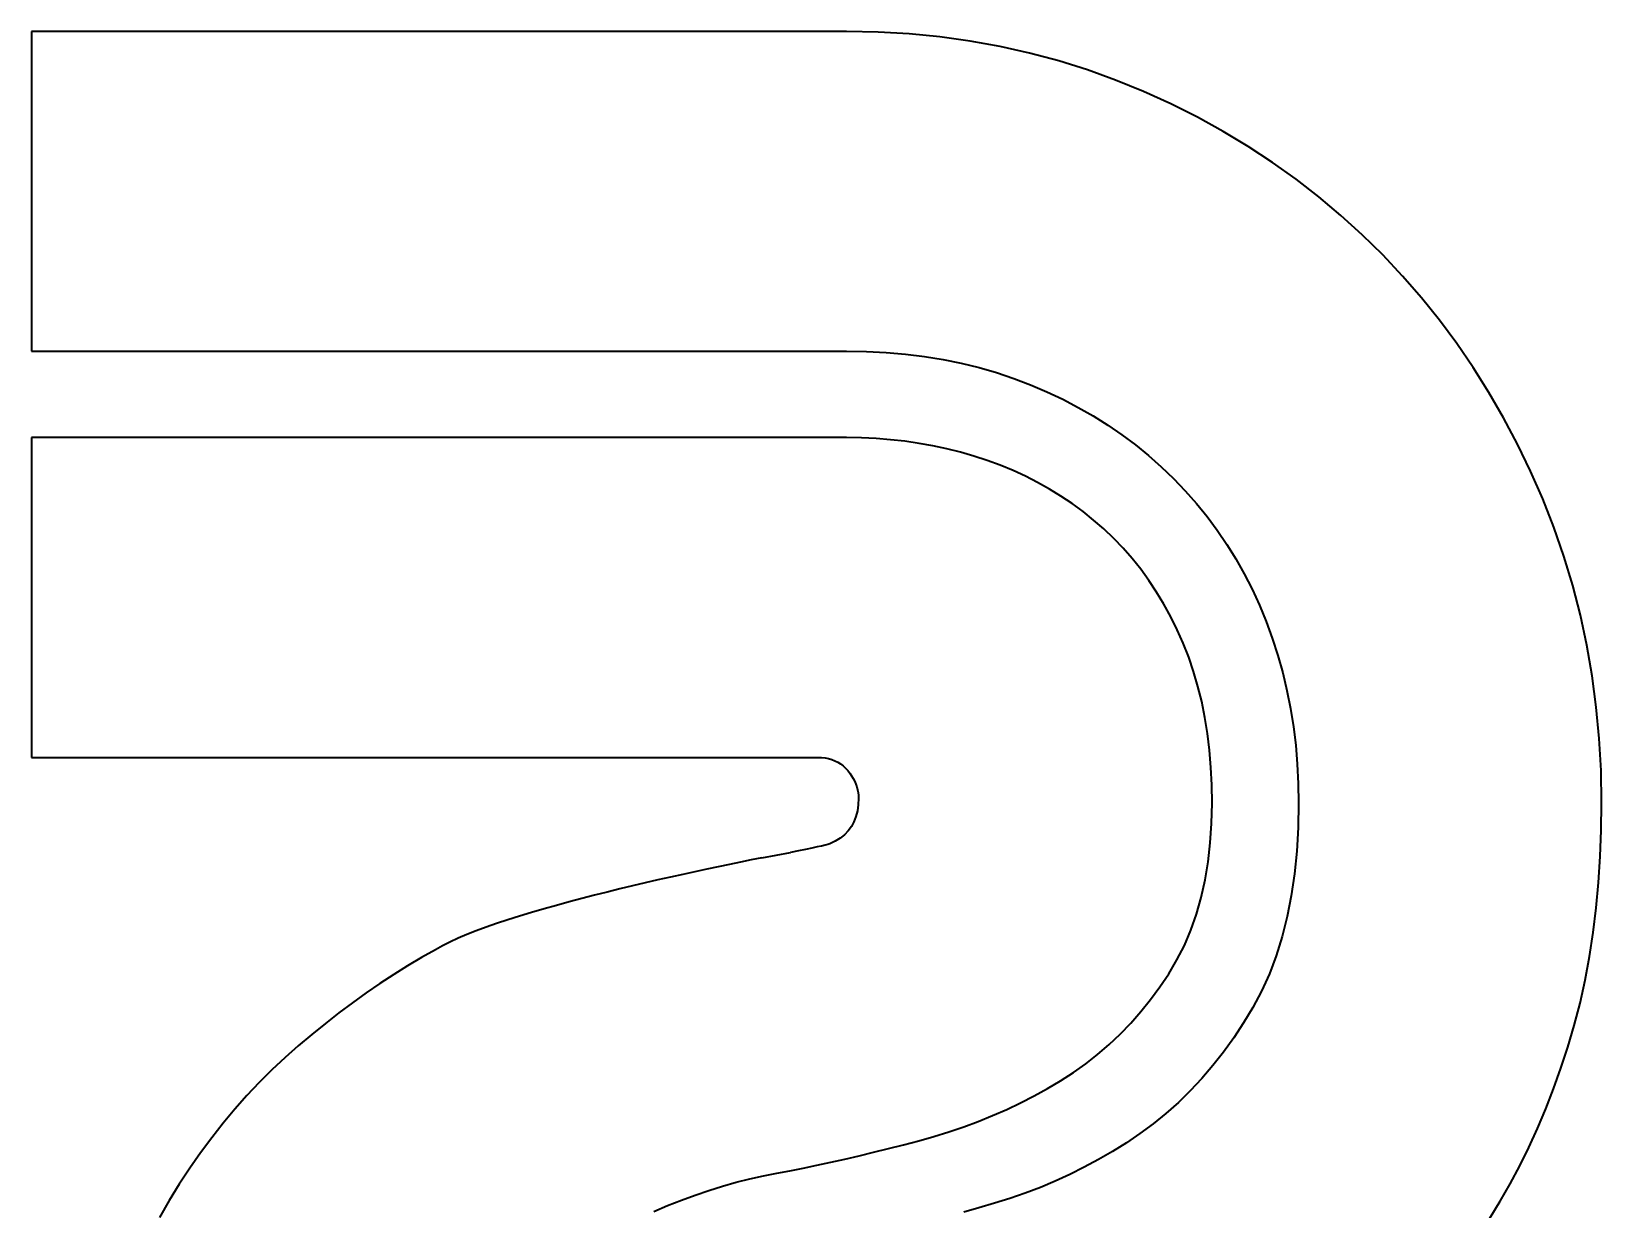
# Model space of a CAD drawing. Extents: x -138 to 979, y -42 to 1231.
# Drawn here: x -18.7 to 45.4, y 199.1 to 247.2 of the extents above; entities that cross this region are included whole.
import ezdxf

# ---------------------------------------------------------------- set-up
doc = ezdxf.new("R2010")
doc.units = 0

msp = doc.modelspace()

# ---------------------------------------------------------------- linework, layer by layer
at = {"color": 7, "lineweight": 35, "ltscale": 0.326157}
msp.add_line((-18.699, 247.165), (-18.699, 234.119), dxfattribs=at)
at = {"color": 7, "lineweight": 35}
for p, q in [((14.555, 247.165), (-18.699, 247.165)), ((-18.699, 234.119), (14.555, 234.119)), ((14.555, 230.587), (-18.699, 230.587)), ((-18.699, 217.541), (13.377, 217.541))]:
    msp.add_line(p, q, dxfattribs=at)
at = {"color": 7, "lineweight": 35, "ltscale": 0.032168}
msp.add_line((15.841, 247.14), (14.555, 247.165), dxfattribs=at)
at = {"color": 7, "lineweight": 35, "ltscale": 0.031798}
msp.add_line((17.111, 247.067), (15.841, 247.14), dxfattribs=at)
at = {"color": 7, "lineweight": 35, "ltscale": 0.031478}
msp.add_line((18.364, 246.944), (17.111, 247.067), dxfattribs=at)
at = {"color": 7, "lineweight": 35, "ltscale": 0.031208}
msp.add_line((19.6, 246.772), (18.364, 246.944), dxfattribs=at)
at = {"color": 7, "lineweight": 35, "ltscale": 0.030989}
msp.add_line((20.82, 246.552), (19.6, 246.772), dxfattribs=at)
at = {"color": 7, "lineweight": 35, "ltscale": 0.030824}
msp.add_line((22.023, 246.282), (20.82, 246.552), dxfattribs=at)
at = {"color": 7, "lineweight": 35, "ltscale": 0.030712}
msp.add_line((23.21, 245.963), (22.023, 246.282), dxfattribs=at)
at = {"color": 7, "lineweight": 35, "ltscale": 0.030655}
msp.add_line((24.379, 245.595), (23.21, 245.963), dxfattribs=at)
at = {"color": 7, "lineweight": 35, "ltscale": 0.030653}
msp.add_line((25.532, 245.178), (24.379, 245.595), dxfattribs=at)
at = {"color": 7, "lineweight": 35, "ltscale": 0.030705}
msp.add_line((26.669, 244.712), (25.532, 245.178), dxfattribs=at)
at = {"color": 7, "lineweight": 35, "ltscale": 0.030584}
msp.add_line((27.782, 244.204), (26.669, 244.712), dxfattribs=at)
at = {"color": 7, "lineweight": 35, "ltscale": 0.03028}
msp.add_line((28.864, 243.661), (27.782, 244.204), dxfattribs=at)
at = {"color": 7, "lineweight": 35, "ltscale": 0.030018}
msp.add_line((29.916, 243.082), (28.864, 243.661), dxfattribs=at)
at = {"color": 7, "lineweight": 35, "ltscale": 0.0298}
msp.add_line((30.938, 242.468), (29.916, 243.082), dxfattribs=at)
at = {"color": 7, "lineweight": 35, "ltscale": 0.029624}
msp.add_line((31.929, 241.819), (30.938, 242.468), dxfattribs=at)
at = {"color": 7, "lineweight": 35, "ltscale": 0.029495}
msp.add_line((32.89, 241.134), (31.929, 241.819), dxfattribs=at)
at = {"color": 7, "lineweight": 35, "ltscale": 0.029412}
msp.add_line((33.82, 240.414), (32.89, 241.134), dxfattribs=at)
at = {"color": 7, "lineweight": 35, "ltscale": 0.029373}
msp.add_line((34.72, 239.659), (33.82, 240.414), dxfattribs=at)
at = {"color": 7, "lineweight": 35, "ltscale": 0.029381}
msp.add_line((35.59, 238.868), (34.72, 239.659), dxfattribs=at)
at = {"color": 7, "lineweight": 35, "ltscale": 0.029435}
msp.add_line((36.429, 238.042), (35.59, 238.868), dxfattribs=at)
at = {"color": 7, "lineweight": 35, "ltscale": 0.029459}
msp.add_line((37.236, 237.183), (36.429, 238.042), dxfattribs=at)
at = {"color": 7, "lineweight": 35, "ltscale": 0.029446}
msp.add_line((38.008, 236.294), (37.236, 237.183), dxfattribs=at)
at = {"color": 7, "lineweight": 35, "ltscale": 0.02948}
msp.add_line((38.746, 235.375), (38.008, 236.294), dxfattribs=at)
at = {"color": 7, "lineweight": 35, "ltscale": 0.029558}
msp.add_line((39.45, 234.425), (38.746, 235.375), dxfattribs=at)
at = {"color": 7, "lineweight": 35, "ltscale": 0.020418}
msp.add_line((14.555, 234.119), (15.371, 234.105), dxfattribs=at)
at = {"color": 7, "lineweight": 35, "ltscale": 0.020074}
msp.add_line((15.371, 234.105), (16.173, 234.064), dxfattribs=at)
at = {"color": 7, "lineweight": 35, "ltscale": 0.019754}
msp.add_line((16.173, 234.064), (16.96, 233.995), dxfattribs=at)
at = {"color": 7, "lineweight": 35, "ltscale": 0.019461}
msp.add_line((16.96, 233.995), (17.733, 233.899), dxfattribs=at)
at = {"color": 7, "lineweight": 35, "ltscale": 0.019194}
msp.add_line((17.733, 233.899), (18.49, 233.775), dxfattribs=at)
at = {"color": 7, "lineweight": 35, "ltscale": 0.029681}
msp.add_line((40.12, 233.444), (39.45, 234.425), dxfattribs=at)
at = {"color": 7, "lineweight": 35, "ltscale": 0.018956}
msp.add_line((18.49, 233.775), (19.233, 233.624), dxfattribs=at)
at = {"color": 7, "lineweight": 35, "ltscale": 0.018747}
msp.add_line((19.233, 233.624), (19.962, 233.446), dxfattribs=at)
at = {"color": 7, "lineweight": 35, "ltscale": 0.018569}
msp.add_line((19.962, 233.446), (20.675, 233.24), dxfattribs=at)
at = {"color": 7, "lineweight": 35, "ltscale": 0.018422}
msp.add_line((20.675, 233.24), (21.374, 233.006), dxfattribs=at)
at = {"color": 7, "lineweight": 35, "ltscale": 0.029845}
msp.add_line((40.755, 232.433), (40.12, 233.444), dxfattribs=at)
at = {"color": 7, "lineweight": 35, "ltscale": 0.018306}
msp.add_line((21.374, 233.006), (22.059, 232.745), dxfattribs=at)
at = {"color": 7, "lineweight": 35, "ltscale": 0.01815}
msp.add_line((22.059, 232.745), (22.726, 232.46), dxfattribs=at)
at = {"color": 7, "lineweight": 35, "ltscale": 0.017946}
msp.add_line((22.726, 232.46), (23.375, 232.153), dxfattribs=at)
at = {"color": 7, "lineweight": 35, "ltscale": 0.017769}
msp.add_line((23.375, 232.153), (24.005, 231.824), dxfattribs=at)
at = {"color": 7, "lineweight": 35, "ltscale": 0.030054}
msp.add_line((41.356, 231.392), (40.755, 232.433), dxfattribs=at)
at = {"color": 7, "lineweight": 35, "ltscale": 0.01762}
msp.add_line((24.005, 231.824), (24.617, 231.474), dxfattribs=at)
at = {"color": 7, "lineweight": 35, "ltscale": 0.017497}
msp.add_line((24.617, 231.474), (25.21, 231.102), dxfattribs=at)
at = {"color": 7, "lineweight": 35, "ltscale": 0.030304}
msp.add_line((41.922, 230.32), (41.356, 231.392), dxfattribs=at)
at = {"color": 7, "lineweight": 35, "ltscale": 0.017402}
msp.add_line((25.21, 231.102), (25.784, 230.709), dxfattribs=at)
at = {"color": 7, "lineweight": 35, "ltscale": 0.017339}
msp.add_line((25.784, 230.709), (26.34, 230.294), dxfattribs=at)
at = {"color": 7, "lineweight": 35, "ltscale": 0.326155}
msp.add_line((-18.699, 230.587), (-18.699, 217.541), dxfattribs=at)
at = {"color": 7, "lineweight": 35, "ltscale": 0.01512}
msp.add_line((15.159, 230.578), (14.555, 230.587), dxfattribs=at)
at = {"color": 7, "lineweight": 35, "ltscale": 0.014963}
msp.add_line((15.757, 230.55), (15.159, 230.578), dxfattribs=at)
at = {"color": 7, "lineweight": 35, "ltscale": 0.014821}
msp.add_line((16.348, 230.503), (15.757, 230.55), dxfattribs=at)
at = {"color": 7, "lineweight": 35, "ltscale": 0.014694}
msp.add_line((16.932, 230.438), (16.348, 230.503), dxfattribs=at)
at = {"color": 7, "lineweight": 35, "ltscale": 0.014583}
msp.add_line((17.51, 230.354), (16.932, 230.438), dxfattribs=at)
at = {"color": 7, "lineweight": 35, "ltscale": 0.014488}
msp.add_line((18.08, 230.252), (17.51, 230.354), dxfattribs=at)
at = {"color": 7, "lineweight": 35, "ltscale": 0.01441}
msp.add_line((18.643, 230.131), (18.08, 230.252), dxfattribs=at)
at = {"color": 7, "lineweight": 35, "ltscale": 0.014349}
msp.add_line((19.2, 229.991), (18.643, 230.131), dxfattribs=at)
at = {"color": 7, "lineweight": 35, "ltscale": 0.014304}
msp.add_line((19.75, 229.832), (19.2, 229.991), dxfattribs=at)
at = {"color": 7, "lineweight": 35, "ltscale": 0.017301}
msp.add_line((26.34, 230.294), (26.877, 229.857), dxfattribs=at)
at = {"color": 7, "lineweight": 35, "ltscale": 0.030595}
msp.add_line((42.454, 229.218), (41.922, 230.32), dxfattribs=at)
at = {"color": 7, "lineweight": 35, "ltscale": 0.014277}
msp.add_line((20.293, 229.655), (19.75, 229.832), dxfattribs=at)
at = {"color": 7, "lineweight": 35, "ltscale": 0.014198}
msp.add_line((20.826, 229.46), (20.293, 229.655), dxfattribs=at)
at = {"color": 7, "lineweight": 35, "ltscale": 0.01407}
msp.add_line((21.346, 229.245), (20.826, 229.46), dxfattribs=at)
at = {"color": 7, "lineweight": 35, "ltscale": 0.017296}
msp.add_line((26.877, 229.857), (27.395, 229.399), dxfattribs=at)
at = {"color": 7, "lineweight": 35, "ltscale": 0.017318}
msp.add_line((27.395, 229.399), (27.895, 228.92), dxfattribs=at)
at = {"color": 7, "lineweight": 35, "ltscale": 0.013963}
msp.add_line((21.854, 229.012), (21.346, 229.245), dxfattribs=at)
at = {"color": 7, "lineweight": 35, "ltscale": 0.013879}
msp.add_line((22.349, 228.761), (21.854, 229.012), dxfattribs=at)
at = {"color": 7, "lineweight": 35, "ltscale": 0.013818}
msp.add_line((22.831, 228.491), (22.349, 228.761), dxfattribs=at)
at = {"color": 7, "lineweight": 35, "ltscale": 0.017309}
msp.add_line((27.895, 228.92), (28.374, 228.42), dxfattribs=at)
at = {"color": 7, "lineweight": 35, "ltscale": 0.030926}
msp.add_line((42.952, 228.086), (42.454, 229.218), dxfattribs=at)
at = {"color": 7, "lineweight": 35, "ltscale": 0.013778}
msp.add_line((23.3, 228.202), (22.831, 228.491), dxfattribs=at)
at = {"color": 7, "lineweight": 35, "ltscale": 0.013763}
msp.add_line((23.757, 227.894), (23.3, 228.202), dxfattribs=at)
at = {"color": 7, "lineweight": 35, "ltscale": 0.017271}
msp.add_line((28.374, 228.42), (28.831, 227.901), dxfattribs=at)
at = {"color": 7, "lineweight": 35, "ltscale": 0.031097}
msp.add_line((43.409, 226.929), (42.952, 228.086), dxfattribs=at)
at = {"color": 7, "lineweight": 35, "ltscale": 0.01377}
msp.add_line((24.201, 227.568), (23.757, 227.894), dxfattribs=at)
at = {"color": 7, "lineweight": 35, "ltscale": 0.013801}
msp.add_line((24.632, 227.223), (24.201, 227.568), dxfattribs=at)
at = {"color": 7, "lineweight": 35, "ltscale": 0.017263}
msp.add_line((28.831, 227.901), (29.265, 227.364), dxfattribs=at)
at = {"color": 7, "lineweight": 35, "ltscale": 0.013854}
msp.add_line((25.05, 226.86), (24.632, 227.223), dxfattribs=at)
at = {"color": 7, "lineweight": 35, "ltscale": 0.013886}
msp.add_line((25.453, 226.478), (25.05, 226.86), dxfattribs=at)
at = {"color": 7, "lineweight": 35, "ltscale": 0.017286}
msp.add_line((29.265, 227.364), (29.676, 226.809), dxfattribs=at)
at = {"color": 7, "lineweight": 35, "ltscale": 0.017341}
msp.add_line((29.676, 226.809), (30.065, 226.234), dxfattribs=at)
at = {"color": 7, "lineweight": 35, "ltscale": 0.031114}
msp.add_line((43.817, 225.753), (43.409, 226.929), dxfattribs=at)
at = {"color": 7, "lineweight": 35, "ltscale": 0.013901}
msp.add_line((25.839, 226.077), (25.453, 226.478), dxfattribs=at)
at = {"color": 7, "lineweight": 35, "ltscale": 0.017425}
msp.add_line((30.065, 226.234), (30.432, 225.641), dxfattribs=at)
at = {"color": 7, "lineweight": 35, "ltscale": 0.013946}
msp.add_line((26.207, 225.658), (25.839, 226.077), dxfattribs=at)
at = {"color": 7, "lineweight": 35, "ltscale": 0.014019}
msp.add_line((26.557, 225.22), (26.207, 225.658), dxfattribs=at)
at = {"color": 7, "lineweight": 35, "ltscale": 0.017541}
msp.add_line((30.432, 225.641), (30.775, 225.03), dxfattribs=at)
at = {"color": 7, "lineweight": 35, "ltscale": 0.031187}
msp.add_line((44.178, 224.559), (43.817, 225.753), dxfattribs=at)
at = {"color": 7, "lineweight": 35, "ltscale": 0.014121}
msp.add_line((26.89, 224.763), (26.557, 225.22), dxfattribs=at)
at = {"color": 7, "lineweight": 35, "ltscale": 0.017684}
msp.add_line((30.775, 225.03), (31.097, 224.4), dxfattribs=at)
at = {"color": 7, "lineweight": 35, "ltscale": 0.014253}
msp.add_line((27.204, 224.288), (26.89, 224.763), dxfattribs=at)
at = {"color": 7, "lineweight": 35, "ltscale": 0.014411}
msp.add_line((27.502, 223.794), (27.204, 224.288), dxfattribs=at)
at = {"color": 7, "lineweight": 35, "ltscale": 0.017858}
msp.add_line((31.097, 224.4), (31.395, 223.751), dxfattribs=at)
at = {"color": 7, "lineweight": 35, "ltscale": 0.031312}
msp.add_line((44.49, 223.346), (44.178, 224.559), dxfattribs=at)
at = {"color": 7, "lineweight": 35, "ltscale": 0.014595}
msp.add_line((27.781, 223.281), (27.502, 223.794), dxfattribs=at)
at = {"color": 7, "lineweight": 35, "ltscale": 0.01806}
msp.add_line((31.395, 223.751), (31.672, 223.083), dxfattribs=at)
at = {"color": 7, "lineweight": 35, "ltscale": 0.014805}
msp.add_line((28.043, 222.75), (27.781, 223.281), dxfattribs=at)
at = {"color": 7, "lineweight": 35, "ltscale": 0.018202}
msp.add_line((31.672, 223.083), (31.923, 222.4), dxfattribs=at)
at = {"color": 7, "lineweight": 35, "ltscale": 0.03149}
msp.add_line((44.755, 222.115), (44.49, 223.346), dxfattribs=at)
at = {"color": 7, "lineweight": 35, "ltscale": 0.01504}
msp.add_line((28.287, 222.2), (28.043, 222.75), dxfattribs=at)
at = {"color": 7, "lineweight": 35, "ltscale": 0.018286}
msp.add_line((31.923, 222.4), (32.148, 221.704), dxfattribs=at)
at = {"color": 7, "lineweight": 35, "ltscale": 0.015272}
msp.add_line((28.511, 221.632), (28.287, 222.2), dxfattribs=at)
at = {"color": 7, "lineweight": 35, "ltscale": 0.015505}
msp.add_line((28.711, 221.045), (28.511, 221.632), dxfattribs=at)
at = {"color": 7, "lineweight": 35, "ltscale": 0.018401}
msp.add_line((32.148, 221.704), (32.347, 220.995), dxfattribs=at)
at = {"color": 7, "lineweight": 35, "ltscale": 0.031719}
msp.add_line((44.971, 220.864), (44.755, 222.115), dxfattribs=at)
at = {"color": 7, "lineweight": 35, "ltscale": 0.015773}
msp.add_line((28.888, 220.439), (28.711, 221.045), dxfattribs=at)
at = {"color": 7, "lineweight": 35, "ltscale": 0.018544}
msp.add_line((32.347, 220.995), (32.519, 220.274), dxfattribs=at)
at = {"color": 7, "lineweight": 35, "ltscale": 0.016072}
msp.add_line((29.041, 219.815), (28.888, 220.439), dxfattribs=at)
at = {"color": 7, "lineweight": 35, "ltscale": 0.031998}
msp.add_line((45.139, 219.596), (44.971, 220.864), dxfattribs=at)
at = {"color": 7, "lineweight": 35, "ltscale": 0.016398}
msp.add_line((29.17, 219.172), (29.041, 219.815), dxfattribs=at)
at = {"color": 7, "lineweight": 35, "ltscale": 0.018713}
msp.add_line((32.519, 220.274), (32.665, 219.54), dxfattribs=at)
at = {"color": 7, "lineweight": 35, "ltscale": 0.016751}
msp.add_line((29.276, 218.51), (29.17, 219.172), dxfattribs=at)
at = {"color": 7, "lineweight": 35, "ltscale": 0.01891}
msp.add_line((32.665, 219.54), (32.784, 218.793), dxfattribs=at)
at = {"color": 7, "lineweight": 35, "ltscale": 0.032325}
msp.add_line((45.259, 218.308), (45.139, 219.596), dxfattribs=at)
at = {"color": 7, "lineweight": 35, "ltscale": 0.01713}
msp.add_line((29.359, 217.83), (29.276, 218.51), dxfattribs=at)
at = {"color": 7, "lineweight": 35, "ltscale": 0.019135}
msp.add_line((32.784, 218.793), (32.877, 218.033), dxfattribs=at)
at = {"color": 7, "lineweight": 35, "ltscale": 0.017535}
msp.add_line((29.417, 217.131), (29.359, 217.83), dxfattribs=at)
at = {"color": 7, "lineweight": 35, "ltscale": 0.019382}
msp.add_line((32.877, 218.033), (32.943, 217.26), dxfattribs=at)
at = {"color": 7, "lineweight": 35, "ltscale": 0.032704}
msp.add_line((45.331, 217.002), (45.259, 218.308), dxfattribs=at)
at = {"color": 7, "lineweight": 35, "ltscale": 0.00384}
msp.add_line((13.377, 217.541), (13.531, 217.536), dxfattribs=at)
at = {"color": 7, "lineweight": 35, "ltscale": 0.003689}
msp.add_line((13.531, 217.536), (13.678, 217.519), dxfattribs=at)
at = {"color": 7, "lineweight": 35, "ltscale": 0.003559}
msp.add_line((13.678, 217.519), (13.817, 217.492), dxfattribs=at)
at = {"color": 7, "lineweight": 35, "ltscale": 0.003455}
msp.add_line((13.817, 217.492), (13.95, 217.455), dxfattribs=at)
at = {"color": 7, "lineweight": 35, "ltscale": 0.003377}
msp.add_line((13.95, 217.455), (14.076, 217.406), dxfattribs=at)
at = {"color": 7, "lineweight": 35, "ltscale": 0.003328}
msp.add_line((14.076, 217.406), (14.195, 217.347), dxfattribs=at)
at = {"color": 7, "lineweight": 35, "ltscale": 0.00331}
msp.add_line((14.195, 217.347), (14.308, 217.277), dxfattribs=at)
at = {"color": 7, "lineweight": 35, "ltscale": 0.003323}
msp.add_line((14.308, 217.277), (14.413, 217.196), dxfattribs=at)
at = {"color": 7, "lineweight": 35, "ltscale": 0.003366}
msp.add_line((14.413, 217.196), (14.512, 217.104), dxfattribs=at)
at = {"color": 7, "lineweight": 35, "ltscale": 0.019656}
msp.add_line((32.943, 217.26), (32.983, 216.475), dxfattribs=at)
at = {"color": 7, "lineweight": 35, "ltscale": 0.003439}
msp.add_line((14.512, 217.104), (14.604, 217.002), dxfattribs=at)
at = {"color": 7, "lineweight": 35, "ltscale": 0.003425}
msp.add_line((14.604, 217.002), (14.687, 216.893), dxfattribs=at)
at = {"color": 7, "lineweight": 35, "ltscale": 0.003316}
msp.add_line((14.687, 216.893), (14.762, 216.784), dxfattribs=at)
at = {"color": 7, "lineweight": 35, "ltscale": 0.003217}
msp.add_line((14.762, 216.784), (14.829, 216.673), dxfattribs=at)
at = {"color": 7, "lineweight": 35, "ltscale": 0.003133}
msp.add_line((14.829, 216.673), (14.886, 216.562), dxfattribs=at)
at = {"color": 7, "lineweight": 35, "ltscale": 0.003059}
msp.add_line((14.886, 216.562), (14.935, 216.45), dxfattribs=at)
at = {"color": 7, "lineweight": 35, "ltscale": 0.01796}
msp.add_line((29.453, 216.414), (29.417, 217.131), dxfattribs=at)
at = {"color": 7, "lineweight": 35, "ltscale": 0.033123}
msp.add_line((45.355, 215.677), (45.331, 217.002), dxfattribs=at)
at = {"color": 7, "lineweight": 35, "ltscale": 0.003001}
msp.add_line((14.935, 216.45), (14.974, 216.336), dxfattribs=at)
at = {"color": 7, "lineweight": 35, "ltscale": 0.002959}
msp.add_line((14.974, 216.336), (15.005, 216.222), dxfattribs=at)
at = {"color": 7, "lineweight": 35, "ltscale": 0.002935}
msp.add_line((15.005, 216.222), (15.027, 216.107), dxfattribs=at)
at = {"color": 7, "lineweight": 35, "ltscale": 0.002924}
msp.add_line((15.027, 216.107), (15.041, 215.991), dxfattribs=at)
at = {"color": 7, "lineweight": 35, "ltscale": 0.006652}
msp.add_line((15.045, 215.873), (15.033, 215.608), dxfattribs=at)
at = {"color": 7, "lineweight": 35, "ltscale": 0.002933}
msp.add_line((15.041, 215.991), (15.045, 215.873), dxfattribs=at)
at = {"color": 7, "lineweight": 35, "ltscale": 0.018407}
msp.add_line((29.464, 215.677), (29.453, 216.414), dxfattribs=at)
at = {"color": 7, "lineweight": 35, "ltscale": 0.019952}
msp.add_line((32.983, 216.475), (32.996, 215.677), dxfattribs=at)
at = {"color": 7, "lineweight": 35, "ltscale": 0.005948}
msp.add_line((14.998, 215.359), (14.939, 215.129), dxfattribs=at)
at = {"color": 7, "lineweight": 35, "ltscale": 0.006267}
msp.add_line((15.033, 215.608), (14.998, 215.359), dxfattribs=at)
at = {"color": 7, "lineweight": 35, "ltscale": 0.020726}
msp.add_line((29.447, 214.848), (29.464, 215.677), dxfattribs=at)
at = {"color": 7, "lineweight": 35, "ltscale": 0.025042}
msp.add_line((32.996, 215.677), (32.977, 214.676), dxfattribs=at)
at = {"color": 7, "lineweight": 35, "ltscale": 0.027651}
msp.add_line((45.342, 214.571), (45.355, 215.677), dxfattribs=at)
at = {"color": 7, "lineweight": 35, "ltscale": 0.005494}
msp.add_line((14.751, 214.721), (14.621, 214.543), dxfattribs=at)
at = {"color": 7, "lineweight": 35, "ltscale": 0.005552}
msp.add_line((14.857, 214.916), (14.751, 214.721), dxfattribs=at)
at = {"color": 7, "lineweight": 35, "ltscale": 0.005706}
msp.add_line((14.939, 215.129), (14.857, 214.916), dxfattribs=at)
at = {"color": 7, "lineweight": 35, "ltscale": 0.02003}
msp.add_line((29.394, 214.049), (29.447, 214.848), dxfattribs=at)
at = {"color": 7, "lineweight": 35, "ltscale": 0.024146}
msp.add_line((32.977, 214.676), (32.921, 213.712), dxfattribs=at)
at = {"color": 7, "lineweight": 35, "ltscale": 0.003777}
msp.add_line((13.68, 213.959), (13.532, 213.924), dxfattribs=at)
at = {"color": 7, "lineweight": 35, "ltscale": 0.002884}
msp.add_line((13.791, 213.987), (13.68, 213.959), dxfattribs=at)
at = {"color": 7, "lineweight": 35, "ltscale": 0.001995}
msp.add_line((13.868, 214.01), (13.791, 213.987), dxfattribs=at)
at = {"color": 7, "lineweight": 35, "ltscale": 0.006197}
msp.add_line((14.092, 214.117), (13.868, 214.01), dxfattribs=at)
at = {"color": 7, "lineweight": 35, "ltscale": 0.005893}
msp.add_line((14.292, 214.241), (14.092, 214.117), dxfattribs=at)
at = {"color": 7, "lineweight": 35, "ltscale": 0.005668}
msp.add_line((14.468, 214.383), (14.292, 214.241), dxfattribs=at)
at = {"color": 7, "lineweight": 35, "ltscale": 0.005533}
msp.add_line((14.621, 214.543), (14.468, 214.383), dxfattribs=at)
at = {"color": 7, "lineweight": 35, "ltscale": 0.019377}
msp.add_line((29.306, 213.279), (29.394, 214.049), dxfattribs=at)
at = {"color": 7, "lineweight": 35, "ltscale": 0.027057}
msp.add_line((45.3, 213.49), (45.342, 214.571), dxfattribs=at)
at = {"color": 7, "lineweight": 35, "ltscale": 0.011194}
msp.add_line((10.668, 213.354), (10.229, 213.266), dxfattribs=at)
at = {"color": 7, "lineweight": 35, "ltscale": 0.01091}
msp.add_line((11.096, 213.439), (10.668, 213.354), dxfattribs=at)
at = {"color": 7, "lineweight": 35, "ltscale": 0.029807}
msp.add_line((11.096, 213.439), (12.267, 213.664), dxfattribs=at)
at = {"color": 7, "lineweight": 35, "ltscale": 0.008248}
msp.add_line((12.591, 213.728), (12.267, 213.664), dxfattribs=at)
at = {"color": 7, "lineweight": 35, "ltscale": 0.007354}
msp.add_line((12.879, 213.786), (12.591, 213.728), dxfattribs=at)
at = {"color": 7, "lineweight": 35, "ltscale": 0.006459}
msp.add_line((13.132, 213.838), (12.879, 213.786), dxfattribs=at)
at = {"color": 7, "lineweight": 35, "ltscale": 0.005565}
msp.add_line((13.35, 213.884), (13.132, 213.838), dxfattribs=at)
at = {"color": 7, "lineweight": 35, "ltscale": 0.004671}
msp.add_line((13.532, 213.924), (13.35, 213.884), dxfattribs=at)
at = {"color": 7, "lineweight": 35, "ltscale": 0.02329}
msp.add_line((32.921, 213.712), (32.828, 212.785), dxfattribs=at)
at = {"color": 7, "lineweight": 35, "ltscale": 0.026479}
msp.add_line((45.232, 212.433), (45.3, 213.49), dxfattribs=at)
at = {"color": 7, "lineweight": 35, "ltscale": 0.0129}
msp.add_line((7.873, 212.766), (7.369, 212.654), dxfattribs=at)
at = {"color": 7, "lineweight": 35, "ltscale": 0.012614}
msp.add_line((8.365, 212.874), (7.873, 212.766), dxfattribs=at)
at = {"color": 7, "lineweight": 35, "ltscale": 0.01233}
msp.add_line((8.848, 212.978), (8.365, 212.874), dxfattribs=at)
at = {"color": 7, "lineweight": 35, "ltscale": 0.012046}
msp.add_line((9.319, 213.078), (8.848, 212.978), dxfattribs=at)
at = {"color": 7, "lineweight": 35, "ltscale": 0.011761}
msp.add_line((9.779, 213.174), (9.319, 213.078), dxfattribs=at)
at = {"color": 7, "lineweight": 35, "ltscale": 0.011478}
msp.add_line((10.229, 213.266), (9.779, 213.174), dxfattribs=at)
at = {"color": 7, "lineweight": 35, "ltscale": 0.018771}
msp.add_line((29.182, 212.538), (29.306, 213.279), dxfattribs=at)
at = {"color": 7, "lineweight": 35, "ltscale": 0.022481}
msp.add_line((32.828, 212.785), (32.698, 211.895), dxfattribs=at)
at = {"color": 7, "lineweight": 35, "ltscale": 0.013297}
msp.add_line((4.783, 212.044), (4.267, 211.913), dxfattribs=at)
at = {"color": 7, "lineweight": 35, "ltscale": 0.013302}
msp.add_line((5.299, 212.172), (4.783, 212.044), dxfattribs=at)
at = {"color": 7, "lineweight": 35, "ltscale": 0.013308}
msp.add_line((5.817, 212.297), (5.299, 212.172), dxfattribs=at)
at = {"color": 7, "lineweight": 35, "ltscale": 0.013315}
msp.add_line((6.335, 212.419), (5.817, 212.297), dxfattribs=at)
at = {"color": 7, "lineweight": 35, "ltscale": 0.013322}
msp.add_line((6.854, 212.538), (6.335, 212.419), dxfattribs=at)
at = {"color": 7, "lineweight": 35, "ltscale": 0.013183}
msp.add_line((7.369, 212.654), (6.854, 212.538), dxfattribs=at)
at = {"color": 7, "lineweight": 35, "ltscale": 0.018218}
msp.add_line((29.023, 211.827), (29.182, 212.538), dxfattribs=at)
at = {"color": 7, "lineweight": 35, "ltscale": 0.025922}
msp.add_line((45.136, 211.401), (45.232, 212.433), dxfattribs=at)
at = {"color": 7, "lineweight": 35, "ltscale": 0.013277}
msp.add_line((2.727, 211.503), (2.215, 211.36), dxfattribs=at)
at = {"color": 7, "lineweight": 35, "ltscale": 0.013282}
msp.add_line((3.239, 211.642), (2.727, 211.503), dxfattribs=at)
at = {"color": 7, "lineweight": 35, "ltscale": 0.013286}
msp.add_line((3.753, 211.779), (3.239, 211.642), dxfattribs=at)
at = {"color": 7, "lineweight": 35, "ltscale": 0.01329}
msp.add_line((4.267, 211.913), (3.753, 211.779), dxfattribs=at)
at = {"color": 7, "lineweight": 35, "ltscale": 0.017721}
msp.add_line((28.829, 211.146), (29.023, 211.827), dxfattribs=at)
at = {"color": 7, "lineweight": 35, "ltscale": 0.021719}
msp.add_line((32.698, 211.895), (32.53, 211.042), dxfattribs=at)
at = {"color": 7, "lineweight": 35, "ltscale": 0.025386}
msp.add_line((45.012, 210.393), (45.136, 211.401), dxfattribs=at)
at = {"color": 7, "lineweight": 35, "ltscale": 0.011335}
msp.add_line((0.28, 210.768), (-0.147, 210.618), dxfattribs=at)
at = {"color": 7, "lineweight": 35, "ltscale": 0.011884}
msp.add_line((0.731, 210.918), (0.28, 210.768), dxfattribs=at)
at = {"color": 7, "lineweight": 35, "ltscale": 0.012437}
msp.add_line((1.206, 211.067), (0.731, 210.918), dxfattribs=at)
at = {"color": 7, "lineweight": 35, "ltscale": 0.012993}
msp.add_line((1.704, 211.214), (1.206, 211.067), dxfattribs=at)
at = {"color": 7, "lineweight": 35, "ltscale": 0.013273}
msp.add_line((2.215, 211.36), (1.704, 211.214), dxfattribs=at)
at = {"color": 7, "lineweight": 35, "ltscale": 0.017289}
msp.add_line((28.599, 210.493), (28.829, 211.146), dxfattribs=at)
at = {"color": 7, "lineweight": 35, "ltscale": 0.021013}
msp.add_line((32.53, 211.042), (32.325, 210.227), dxfattribs=at)
at = {"color": 7, "lineweight": 35, "ltscale": 0.009189}
msp.add_line((-1.289, 210.16), (-1.623, 210.006), dxfattribs=at)
at = {"color": 7, "lineweight": 35, "ltscale": 0.009716}
msp.add_line((-0.932, 210.314), (-1.289, 210.16), dxfattribs=at)
at = {"color": 7, "lineweight": 35, "ltscale": 0.010251}
msp.add_line((-0.552, 210.466), (-0.932, 210.314), dxfattribs=at)
at = {"color": 7, "lineweight": 35, "ltscale": 0.01079}
msp.add_line((-0.147, 210.618), (-0.552, 210.466), dxfattribs=at)
at = {"color": 7, "lineweight": 35, "ltscale": 0.016921}
msp.add_line((28.334, 209.87), (28.599, 210.493), dxfattribs=at)
at = {"color": 7, "lineweight": 35, "ltscale": 0.020369}
msp.add_line((32.325, 210.227), (32.083, 209.449), dxfattribs=at)
at = {"color": 7, "lineweight": 35, "ltscale": 0.024873}
msp.add_line((44.861, 209.409), (45.012, 210.393), dxfattribs=at)
at = {"color": 7, "lineweight": 35, "ltscale": 0.016319}
msp.add_line((-2.219, 209.694), (-2.787, 209.372), dxfattribs=at)
at = {"color": 7, "lineweight": 35, "ltscale": 0.008159}
msp.add_line((-1.933, 209.85), (-2.219, 209.694), dxfattribs=at)
at = {"color": 7, "lineweight": 35, "ltscale": 0.008669}
msp.add_line((-1.623, 210.006), (-1.933, 209.85), dxfattribs=at)
at = {"color": 7, "lineweight": 35, "ltscale": 0.016627}
msp.add_line((28.034, 209.277), (28.334, 209.87), dxfattribs=at)
at = {"color": 7, "lineweight": 35, "ltscale": 0.016637}
msp.add_line((-3.353, 209.035), (-3.917, 208.681), dxfattribs=at)
at = {"color": 7, "lineweight": 35, "ltscale": 0.016473}
msp.add_line((-2.787, 209.372), (-3.353, 209.035), dxfattribs=at)
at = {"color": 7, "lineweight": 35, "ltscale": 0.016405}
msp.add_line((27.699, 208.713), (28.034, 209.277), dxfattribs=at)
at = {"color": 7, "lineweight": 35, "ltscale": 0.01979}
msp.add_line((32.083, 209.449), (31.803, 208.709), dxfattribs=at)
at = {"color": 7, "lineweight": 35, "ltscale": 0.024382}
msp.add_line((44.682, 208.45), (44.861, 209.409), dxfattribs=at)
at = {"color": 7, "lineweight": 35, "ltscale": 0.016985}
msp.add_line((-4.479, 208.313), (-5.039, 207.928), dxfattribs=at)
at = {"color": 7, "lineweight": 35, "ltscale": 0.016807}
msp.add_line((-3.917, 208.681), (-4.479, 208.313), dxfattribs=at)
at = {"color": 7, "lineweight": 35, "ltscale": 0.016211}
msp.add_line((27.337, 208.175), (27.699, 208.713), dxfattribs=at)
at = {"color": 7, "lineweight": 35, "ltscale": 0.019284}
msp.add_line((31.803, 208.709), (31.486, 208.006), dxfattribs=at)
at = {"color": 7, "lineweight": 35, "ltscale": 0.023919}
msp.add_line((44.476, 207.516), (44.682, 208.45), dxfattribs=at)
at = {"color": 7, "lineweight": 35, "ltscale": 0.01717}
msp.add_line((-5.039, 207.928), (-5.597, 207.528), dxfattribs=at)
at = {"color": 7, "lineweight": 35, "ltscale": 0.015827}
msp.add_line((26.56, 207.166), (26.957, 207.659), dxfattribs=at)
at = {"color": 7, "lineweight": 35, "ltscale": 0.016005}
msp.add_line((26.957, 207.659), (27.337, 208.175), dxfattribs=at)
at = {"color": 7, "lineweight": 35, "ltscale": 0.018858}
msp.add_line((31.486, 208.006), (31.132, 207.34), dxfattribs=at)
at = {"color": 7, "lineweight": 35, "ltscale": 0.017561}
msp.add_line((-6.154, 207.112), (-6.708, 206.68), dxfattribs=at)
at = {"color": 7, "lineweight": 35, "ltscale": 0.017362}
msp.add_line((-5.597, 207.528), (-6.154, 207.112), dxfattribs=at)
at = {"color": 7, "lineweight": 35, "ltscale": 0.01568}
msp.add_line((26.145, 206.696), (26.56, 207.166), dxfattribs=at)
at = {"color": 7, "lineweight": 35, "ltscale": 0.018504}
msp.add_line((31.132, 207.34), (30.75, 206.705), dxfattribs=at)
at = {"color": 7, "lineweight": 35, "ltscale": 0.023483}
msp.add_line((44.243, 206.606), (44.476, 207.516), dxfattribs=at)
at = {"color": 7, "lineweight": 35, "ltscale": 0.017768}
msp.add_line((-6.708, 206.68), (-7.26, 206.233), dxfattribs=at)
at = {"color": 7, "lineweight": 35, "ltscale": 0.015566}
msp.add_line((25.712, 206.248), (26.145, 206.696), dxfattribs=at)
at = {"color": 7, "lineweight": 35, "ltscale": 0.018176}
msp.add_line((30.75, 206.705), (30.351, 206.098), dxfattribs=at)
at = {"color": 7, "lineweight": 35, "ltscale": 0.023073}
msp.add_line((43.982, 205.721), (44.243, 206.606), dxfattribs=at)
at = {"color": 7, "lineweight": 35, "ltscale": 0.01812}
msp.add_line((-7.81, 205.77), (-8.353, 205.29), dxfattribs=at)
at = {"color": 7, "lineweight": 35, "ltscale": 0.017978}
msp.add_line((-7.26, 206.233), (-7.81, 205.77), dxfattribs=at)
at = {"color": 7, "lineweight": 35, "ltscale": 0.015433}
msp.add_line((24.794, 205.42), (25.262, 205.823), dxfattribs=at)
at = {"color": 7, "lineweight": 35, "ltscale": 0.015483}
msp.add_line((25.262, 205.823), (25.712, 206.248), dxfattribs=at)
at = {"color": 7, "lineweight": 35, "ltscale": 0.017882}
msp.add_line((30.351, 206.098), (29.934, 205.516), dxfattribs=at)
at = {"color": 7, "lineweight": 35, "ltscale": 0.022691}
msp.add_line((43.699, 204.859), (43.982, 205.721), dxfattribs=at)
at = {"color": 7, "lineweight": 35, "ltscale": 0.018199}
msp.add_line((-8.353, 205.29), (-8.884, 204.791), dxfattribs=at)
at = {"color": 7, "lineweight": 35, "ltscale": 0.015432}
msp.add_line((23.806, 204.683), (24.309, 205.04), dxfattribs=at)
at = {"color": 7, "lineweight": 35, "ltscale": 0.015416}
msp.add_line((24.309, 205.04), (24.794, 205.42), dxfattribs=at)
at = {"color": 7, "lineweight": 35, "ltscale": 0.017616}
msp.add_line((29.934, 205.516), (29.5, 204.962), dxfattribs=at)
at = {"color": 7, "lineweight": 35, "ltscale": 0.018293}
msp.add_line((-8.884, 204.791), (-9.401, 204.274), dxfattribs=at)
at = {"color": 7, "lineweight": 35, "ltscale": 0.015524}
msp.add_line((22.75, 204.032), (23.285, 204.348), dxfattribs=at)
at = {"color": 7, "lineweight": 35, "ltscale": 0.015482}
msp.add_line((23.285, 204.348), (23.806, 204.683), dxfattribs=at)
at = {"color": 7, "lineweight": 35, "ltscale": 0.017184}
msp.add_line((29.048, 204.434), (28.578, 203.932), dxfattribs=at)
at = {"color": 7, "lineweight": 35, "ltscale": 0.017384}
msp.add_line((29.5, 204.962), (29.048, 204.434), dxfattribs=at)
at = {"color": 7, "lineweight": 35, "ltscale": 0.022324}
msp.add_line((43.397, 204.018), (43.699, 204.859), dxfattribs=at)
at = {"color": 7, "lineweight": 35, "ltscale": 0.018536}
msp.add_line((-9.906, 203.738), (-10.398, 203.183), dxfattribs=at)
at = {"color": 7, "lineweight": 35, "ltscale": 0.018406}
msp.add_line((-9.401, 204.274), (-9.906, 203.738), dxfattribs=at)
at = {"color": 7, "lineweight": 35, "ltscale": 0.015574}
msp.add_line((21.651, 203.447), (22.206, 203.732), dxfattribs=at)
at = {"color": 7, "lineweight": 35, "ltscale": 0.015542}
msp.add_line((22.206, 203.732), (22.75, 204.032), dxfattribs=at)
at = {"color": 7, "lineweight": 35, "ltscale": 0.017021}
msp.add_line((28.578, 203.932), (28.09, 203.457), dxfattribs=at)
at = {"color": 7, "lineweight": 35, "ltscale": 0.021972}
msp.add_line((43.079, 203.199), (43.397, 204.018), dxfattribs=at)
at = {"color": 7, "lineweight": 35, "ltscale": 0.01868}
msp.add_line((-10.398, 203.183), (-10.877, 202.61), dxfattribs=at)
at = {"color": 7, "lineweight": 35, "ltscale": 0.015679}
msp.add_line((20.514, 202.925), (21.087, 203.178), dxfattribs=at)
at = {"color": 7, "lineweight": 35, "ltscale": 0.01562}
msp.add_line((21.087, 203.178), (21.651, 203.447), dxfattribs=at)
at = {"color": 7, "lineweight": 35, "ltscale": 0.016892}
msp.add_line((28.09, 203.457), (27.585, 203.008), dxfattribs=at)
at = {"color": 7, "lineweight": 35, "ltscale": 0.021639}
msp.add_line((42.742, 202.402), (43.079, 203.199), dxfattribs=at)
at = {"color": 7, "lineweight": 35, "ltscale": 0.018842}
msp.add_line((-10.877, 202.61), (-11.343, 202.018), dxfattribs=at)
at = {"color": 7, "lineweight": 35, "ltscale": 0.015937}
msp.add_line((18.733, 202.26), (19.336, 202.466), dxfattribs=at)
at = {"color": 7, "lineweight": 35, "ltscale": 0.015838}
msp.add_line((19.336, 202.466), (19.93, 202.688), dxfattribs=at)
at = {"color": 7, "lineweight": 35, "ltscale": 0.015752}
msp.add_line((19.93, 202.688), (20.514, 202.925), dxfattribs=at)
at = {"color": 7, "lineweight": 35, "ltscale": 0.016748}
msp.add_line((27.062, 202.586), (26.522, 202.19), dxfattribs=at)
at = {"color": 7, "lineweight": 35, "ltscale": 0.016802}
msp.add_line((27.585, 203.008), (27.062, 202.586), dxfattribs=at)
at = {"color": 7, "lineweight": 35, "ltscale": 0.019017}
msp.add_line((-11.343, 202.018), (-11.797, 201.407), dxfattribs=at)
at = {"color": 7, "lineweight": 35, "ltscale": 0.016099}
msp.add_line((16.874, 201.732), (17.497, 201.895), dxfattribs=at)
at = {"color": 7, "lineweight": 35, "ltscale": 0.016172}
msp.add_line((17.497, 201.895), (18.12, 202.07), dxfattribs=at)
at = {"color": 7, "lineweight": 35, "ltscale": 0.016048}
msp.add_line((18.12, 202.07), (18.733, 202.26), dxfattribs=at)
at = {"color": 7, "lineweight": 35, "ltscale": 0.016605}
msp.add_line((25.968, 201.817), (25.405, 201.464), dxfattribs=at)
at = {"color": 7, "lineweight": 35, "ltscale": 0.016687}
msp.add_line((26.522, 202.19), (25.968, 201.817), dxfattribs=at)
at = {"color": 7, "lineweight": 35, "ltscale": 0.021323}
msp.add_line((42.388, 201.626), (42.742, 202.402), dxfattribs=at)
at = {"color": 7, "lineweight": 35, "ltscale": 0.019209}
msp.add_line((-11.797, 201.407), (-12.238, 200.778), dxfattribs=at)
at = {"color": 7, "lineweight": 35, "ltscale": 0.014704}
msp.add_line((13.907, 201.018), (14.481, 201.147), dxfattribs=at)
at = {"color": 7, "lineweight": 35, "ltscale": 0.014982}
msp.add_line((14.481, 201.147), (15.065, 201.283), dxfattribs=at)
at = {"color": 7, "lineweight": 35, "ltscale": 0.015259}
msp.add_line((15.065, 201.283), (15.658, 201.426), dxfattribs=at)
at = {"color": 7, "lineweight": 35, "ltscale": 0.015539}
msp.add_line((15.658, 201.426), (16.261, 201.576), dxfattribs=at)
at = {"color": 7, "lineweight": 35, "ltscale": 0.015818}
msp.add_line((16.261, 201.576), (16.874, 201.732), dxfattribs=at)
at = {"color": 7, "lineweight": 35, "ltscale": 0.016492}
msp.add_line((24.834, 201.13), (24.254, 200.816), dxfattribs=at)
at = {"color": 7, "lineweight": 35, "ltscale": 0.01654}
msp.add_line((25.405, 201.464), (24.834, 201.13), dxfattribs=at)
at = {"color": 7, "lineweight": 35, "ltscale": 0.021024}
msp.add_line((42.016, 200.871), (42.388, 201.626), dxfattribs=at)
at = {"color": 7, "lineweight": 35, "ltscale": 0.019415}
msp.add_line((-12.238, 200.778), (-12.666, 200.13), dxfattribs=at)
at = {"color": 7, "lineweight": 35, "ltscale": 0.014013}
msp.add_line((11.16, 200.465), (11.71, 200.571), dxfattribs=at)
at = {"color": 7, "lineweight": 35, "ltscale": 0.013604}
msp.add_line((11.71, 200.571), (12.244, 200.673), dxfattribs=at)
at = {"color": 7, "lineweight": 35, "ltscale": 0.013877}
msp.add_line((12.244, 200.673), (12.789, 200.781), dxfattribs=at)
at = {"color": 7, "lineweight": 35, "ltscale": 0.014152}
msp.add_line((12.789, 200.781), (13.343, 200.896), dxfattribs=at)
at = {"color": 7, "lineweight": 35, "ltscale": 0.014427}
msp.add_line((13.343, 200.896), (13.907, 201.018), dxfattribs=at)
at = {"color": 7, "lineweight": 35, "ltscale": 0.016449}
msp.add_line((23.665, 200.522), (23.067, 200.247), dxfattribs=at)
at = {"color": 7, "lineweight": 35, "ltscale": 0.016461}
msp.add_line((24.254, 200.816), (23.665, 200.522), dxfattribs=at)
at = {"color": 7, "lineweight": 35, "ltscale": 0.020745}
msp.add_line((41.627, 200.139), (42.016, 200.871), dxfattribs=at)
at = {"color": 7, "lineweight": 35, "ltscale": 0.019639}
msp.add_line((-12.666, 200.13), (-13.079, 199.462), dxfattribs=at)
at = {"color": 7, "lineweight": 35, "ltscale": 0.014785}
msp.add_line((8.379, 199.682), (8.939, 199.872), dxfattribs=at)
at = {"color": 7, "lineweight": 35, "ltscale": 0.014609}
msp.add_line((8.939, 199.872), (9.497, 200.045), dxfattribs=at)
at = {"color": 7, "lineweight": 35, "ltscale": 0.014444}
msp.add_line((9.497, 200.045), (10.053, 200.202), dxfattribs=at)
at = {"color": 7, "lineweight": 35, "ltscale": 0.01429}
msp.add_line((10.053, 200.202), (10.607, 200.342), dxfattribs=at)
at = {"color": 7, "lineweight": 35, "ltscale": 0.014145}
msp.add_line((10.607, 200.342), (11.16, 200.465), dxfattribs=at)
at = {"color": 7, "lineweight": 35, "ltscale": 0.016476}
msp.add_line((22.46, 199.992), (21.845, 199.757), dxfattribs=at)
at = {"color": 7, "lineweight": 35, "ltscale": 0.016453}
for p, q in [((23.067, 200.247), (22.46, 199.992)), ((20.587, 199.345), (19.955, 199.162))]:
    msp.add_line(p, q, dxfattribs=at)
at = {"color": 7, "lineweight": 35, "ltscale": 0.020486}
msp.add_line((41.22, 199.427), (41.627, 200.139), dxfattribs=at)
at = {"color": 7, "lineweight": 35, "ltscale": 0.01989}
msp.add_line((-13.079, 199.462), (-13.476, 198.772), dxfattribs=at)
at = {"color": 7, "lineweight": 35, "ltscale": 0.015368}
msp.add_line((6.687, 199.013), (7.253, 199.253), dxfattribs=at)
at = {"color": 7, "lineweight": 35, "ltscale": 0.015164}
msp.add_line((7.253, 199.253), (7.817, 199.476), dxfattribs=at)
at = {"color": 7, "lineweight": 35, "ltscale": 0.01497}
msp.add_line((7.817, 199.476), (8.379, 199.682), dxfattribs=at)
at = {"color": 7, "lineweight": 35, "ltscale": 0.016572}
msp.add_line((21.22, 199.541), (20.587, 199.345), dxfattribs=at)
at = {"color": 7, "lineweight": 35, "ltscale": 0.016515}
msp.add_line((21.845, 199.757), (21.22, 199.541), dxfattribs=at)
at = {"color": 7, "lineweight": 35, "ltscale": 0.020247}
msp.add_line((40.795, 198.738), (41.22, 199.427), dxfattribs=at)
at = {"color": 7, "lineweight": 35, "ltscale": 0.016147}
msp.add_line((19.955, 199.162), (19.334, 198.986), dxfattribs=at)

doc.saveas('drawing.dxf')
